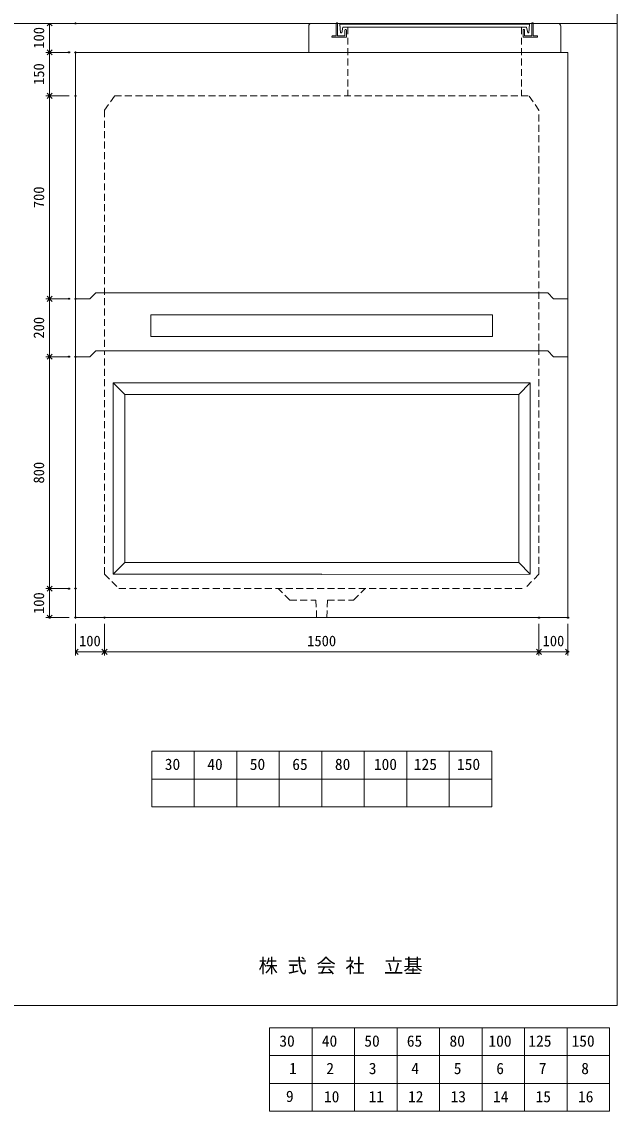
# Model space of a CAD drawing. Units: millimetres, scale not verified. Extents: x -6420 to 6420, y -3032 to 3032.
# Drawn here: x 4365 to 6420, y -3032 to 726 of the extents above; entities that cross this region are included whole.
import ezdxf
from ezdxf.enums import TextEntityAlignment as Align

# ---------------------------------------------------------------- set-up
doc = ezdxf.new("R2010")
doc.units = ezdxf.units.MM
doc.header["$LTSCALE"] = 20
doc.header["$PDMODE"] = 32
doc.header["$PDSIZE"] = 4
for name, pattern in [('DASHED1', [1.8, 1.2, -0.6]), ('USER2', [50.8, 31.75, -6.35, 6.35, -6.35]), ('USER5', [3.185, 0.01, -3.175])]:
    doc.linetypes.add(name, pattern=pattern)
doc.layers.add('0-1_Defpoints', color=7, linetype='Continuous')
for name, color, linetype, lineweight in [('0-2_waku', 7, 'Continuous', 18), ('0-3_gaikei', 7, 'Continuous', 18), ('0-4_kakure', 7, 'DASHED1', 5), ('0-5_sunpou', 7, 'Continuous', 5), ('0-8_uchigawa', 6, 'Continuous', 18), ('0-A_futa', 3, 'Continuous', 18), ('0-B_GL', 4, 'Continuous', 18), ('0-D_文字１', 7, 'Continuous', 18), ('1-2_uchigawa2', 6, 'USER2', 18), ('1-4_文字２', 7, 'Continuous', 5)]:
    doc.layers.add(name, color=color, linetype=linetype, lineweight=lineweight)
doc.styles.add('ＭＳ ゴシック', font='')
doc.styles.get('ＭＳ ゴシック').set_extended_font_data('MS Gothic')

# ---------------------------------------------------------------- blocks, each defined once
blk = doc.blocks.new('_Open90')
at = {"layer": '0-5_sunpou'}
blk.add_line((0, 0), (-1, 0), dxfattribs=at)
blk.add_lwpolyline([(-0.5, 0.5), (0, 0), (-0.5, -0.5)], dxfattribs=at)
blk = doc.blocks.new('D74')
at = {"layer": '0-1_Defpoints'}
for p in [(7133.24, 3315.04), (7044.21, 3215.04), (7133.24, 3215.04)]:
    blk.add_point(p, dxfattribs=at)
at = {"layer": '0-5_sunpou'}
for p, q in [((7111.24, 3315.04), (7031.21, 3315.04)), ((7044.21, 3297.04), (7044.21, 3233.04)), ((7111.24, 3215.04), (7031.21, 3215.04))]:
    blk.add_line(p, q, dxfattribs=at)
at = {"layer": '0-5_sunpou', "xscale": 18, "yscale": 18}
for p, rotation in [((7044.21, 3315.04), 90), ((7044.21, 3215.04), 270)]:
    blk.add_blockref('_Open90', p, dxfattribs=dict(at, rotation=rotation))
at = {"layer": '0-5_sunpou', "style": 'ＭＳ ゴシック'}
blk.add_text('100', height=36.66, rotation=90, dxfattribs=at).set_placement((7036.21, 3227.54), align=Align.BOTTOM_LEFT)
blk = doc.blocks.new('D75')
at = {"layer": '0-1_Defpoints'}
for p in [(7111.24, 3215.04), (7044.21, 3065.04), (7133.24, 3065.04)]:
    blk.add_point(p, dxfattribs=at)
at = {"layer": '0-5_sunpou'}
for p, q in [((7089.24, 3215.04), (7031.21, 3215.04)), ((7044.21, 3197.04), (7044.21, 3083.04)), ((7111.24, 3065.04), (7031.21, 3065.04))]:
    blk.add_line(p, q, dxfattribs=at)
at = {"layer": '0-5_sunpou', "xscale": 18, "yscale": 18}
for p, rotation in [((7044.21, 3215.04), 90), ((7044.21, 3065.04), 270)]:
    blk.add_blockref('_Open90', p, dxfattribs=dict(at, rotation=rotation))
at = {"layer": '0-5_sunpou', "style": 'ＭＳ ゴシック'}
blk.add_text('150', height=36.66, rotation=90, dxfattribs=at).set_placement((7036.21, 3102.54), align=Align.BOTTOM_LEFT)
blk = doc.blocks.new('D76')
at = {"layer": '0-1_Defpoints'}
for p in [(7133.24, 3065.04), (7044.21, 2365.04), (7133.24, 2365.04)]:
    blk.add_point(p, dxfattribs=at)
at = {"layer": '0-5_sunpou'}
for p, q in [((7111.24, 3065.04), (7031.21, 3065.04)), ((7044.21, 3047.04), (7044.21, 2383.04)), ((7111.24, 2365.04), (7031.21, 2365.04))]:
    blk.add_line(p, q, dxfattribs=at)
at = {"layer": '0-5_sunpou', "xscale": 18, "yscale": 18}
for p, rotation in [((7044.21, 3065.04), 90), ((7044.21, 2365.04), 270)]:
    blk.add_blockref('_Open90', p, dxfattribs=dict(at, rotation=rotation))
at = {"layer": '0-5_sunpou', "style": 'ＭＳ ゴシック'}
blk.add_text('700', height=36.66, rotation=90, dxfattribs=at).set_placement((7036.21, 2677.54), align=Align.BOTTOM_LEFT)
blk = doc.blocks.new('D80')
at = {"layer": '0-1_Defpoints'}
for p in [(7111.24, 2365.04), (7044.21, 2165.04), (7111.24, 2165.04)]:
    blk.add_point(p, dxfattribs=at)
at = {"layer": '0-5_sunpou'}
for p, q in [((7089.24, 2365.04), (7031.21, 2365.04)), ((7044.21, 2347.04), (7044.21, 2183.04)), ((7089.24, 2165.04), (7031.21, 2165.04))]:
    blk.add_line(p, q, dxfattribs=at)
at = {"layer": '0-5_sunpou', "xscale": 18, "yscale": 18}
for p, rotation in [((7044.21, 2365.04), 90), ((7044.21, 2165.04), 270)]:
    blk.add_blockref('_Open90', p, dxfattribs=dict(at, rotation=rotation))
at = {"layer": '0-5_sunpou', "style": 'ＭＳ ゴシック'}
blk.add_text('200', height=36.66, rotation=90, dxfattribs=at).set_placement((7036.21, 2227.54), align=Align.BOTTOM_LEFT)
blk = doc.blocks.new('D46')
at = {"layer": '0-1_Defpoints'}
for p in [(7133.24, 2165.04), (7044.21, 1365.04), (7133.24, 1365.04)]:
    blk.add_point(p, dxfattribs=at)
at = {"layer": '0-5_sunpou'}
for p, q in [((7111.24, 2165.04), (7031.21, 2165.04)), ((7044.21, 2147.04), (7044.21, 1383.04)), ((7111.24, 1365.04), (7031.21, 1365.04))]:
    blk.add_line(p, q, dxfattribs=at)
at = {"layer": '0-5_sunpou', "xscale": 18, "yscale": 18}
for p, rotation in [((7044.21, 2165.04), 90), ((7044.21, 1365.04), 270)]:
    blk.add_blockref('_Open90', p, dxfattribs=dict(at, rotation=rotation))
at = {"layer": '0-5_sunpou', "style": 'ＭＳ ゴシック'}
blk.add_text('800', height=36.66, rotation=90, dxfattribs=at).set_placement((7036.21, 1727.54), align=Align.BOTTOM_LEFT)
blk = doc.blocks.new('D47')
at = {"layer": '0-1_Defpoints'}
for p in [(7111.24, 1365.04), (7044.21, 1265.04), (7133.24, 1265.04)]:
    blk.add_point(p, dxfattribs=at)
at = {"layer": '0-5_sunpou'}
for p, q in [((7089.24, 1365.04), (7031.21, 1365.04)), ((7044.21, 1347.04), (7044.21, 1283.04)), ((7111.24, 1265.04), (7031.21, 1265.04))]:
    blk.add_line(p, q, dxfattribs=at)
at = {"layer": '0-5_sunpou', "xscale": 18, "yscale": 18}
for p, rotation in [((7044.21, 1365.04), 90), ((7044.21, 1265.04), 270)]:
    blk.add_blockref('_Open90', p, dxfattribs=dict(at, rotation=rotation))
at = {"layer": '0-5_sunpou', "style": 'ＭＳ ゴシック'}
blk.add_text('100', height=36.66, rotation=90, dxfattribs=at).set_placement((7036.21, 1277.54), align=Align.BOTTOM_LEFT)
blk = doc.blocks.new('D48')
at = {"layer": '0-1_Defpoints'}
for p in [(7133.24, 1265.04), (7233.24, 1265.04), (7233.24, 1147.33)]:
    blk.add_point(p, dxfattribs=at)
at = {"layer": '0-5_sunpou'}
for p, q in [((7133.24, 1243.04), (7133.24, 1134.33)), ((7233.24, 1243.04), (7233.24, 1134.33)), ((7151.24, 1147.33), (7215.24, 1147.33))]:
    blk.add_line(p, q, dxfattribs=at)
at = {"layer": '0-5_sunpou', "xscale": 18, "yscale": 18, "rotation": 180}
blk.add_blockref('_Open90', (7133.24, 1147.33), dxfattribs=at)
at = {"layer": '0-5_sunpou', "xscale": 18, "yscale": 18}
blk.add_blockref('_Open90', (7233.24, 1147.33), dxfattribs=at)
at = {"layer": '0-5_sunpou', "style": 'ＭＳ ゴシック'}
blk.add_text('100', height=36.66, dxfattribs=at).set_placement((7145.74, 1155.33), align=Align.BOTTOM_LEFT)
blk = doc.blocks.new('D49')
at = {"layer": '0-1_Defpoints'}
for p in [(7233.24, 1265.04), (8733.24, 1265.04), (8733.24, 1147.33)]:
    blk.add_point(p, dxfattribs=at)
at = {"layer": '0-5_sunpou'}
for p, q in [((7233.24, 1243.04), (7233.24, 1134.33)), ((8733.24, 1243.04), (8733.24, 1134.33)), ((7251.24, 1147.33), (8715.24, 1147.33))]:
    blk.add_line(p, q, dxfattribs=at)
at = {"layer": '0-5_sunpou', "xscale": 18, "yscale": 18, "rotation": 180}
blk.add_blockref('_Open90', (7233.24, 1147.33), dxfattribs=at)
at = {"layer": '0-5_sunpou', "xscale": 18, "yscale": 18}
blk.add_blockref('_Open90', (8733.24, 1147.33), dxfattribs=at)
at = {"layer": '0-5_sunpou', "style": 'ＭＳ ゴシック'}
blk.add_text('1500', height=36.66, dxfattribs=at).set_placement((7933.24, 1155.33), align=Align.BOTTOM_LEFT)
blk = doc.blocks.new('D50')
at = {"layer": '0-1_Defpoints'}
for p in [(8733.24, 1265.04), (8833.24, 1265.04), (8833.24, 1147.33)]:
    blk.add_point(p, dxfattribs=at)
at = {"layer": '0-5_sunpou'}
for p, q in [((8733.24, 1243.04), (8733.24, 1134.33)), ((8833.24, 1243.04), (8833.24, 1134.33)), ((8751.24, 1147.33), (8815.24, 1147.33))]:
    blk.add_line(p, q, dxfattribs=at)
at = {"layer": '0-5_sunpou', "xscale": 18, "yscale": 18, "rotation": 180}
blk.add_blockref('_Open90', (8733.24, 1147.33), dxfattribs=at)
at = {"layer": '0-5_sunpou', "xscale": 18, "yscale": 18}
blk.add_blockref('_Open90', (8833.24, 1147.33), dxfattribs=at)
at = {"layer": '0-5_sunpou', "style": 'ＭＳ ゴシック'}
blk.add_text('100', height=36.66, dxfattribs=at).set_placement((8745.74, 1155.33), align=Align.BOTTOM_LEFT)
blk = doc.blocks.new('A$C13530FD9')
at = {"layer": '0-3_gaikei'}
for p, q in [((0, 0), (0, 90)), ((10, 100), (95, 100)), ((775, 100), (860, 100)), ((870, 0), (870, 90))]:
    blk.add_line(p, q, dxfattribs=at)
for centre, radius, start, end in [((9.42, 90.58), 9.44, 86.47383, 183.52617), ((860.33, 90.33), 9.68, 358.04251, 91.95749), ((860, 90), 10, 0, 10)]:
    blk.add_arc(centre, radius, start, end, dxfattribs=at)
at = {"layer": '0-4_kakure', "linetype": 'USER5', "lineweight": 18}
for p, q in [((135, 0), (135, 86.5)), ((735, 0), (735, 86.5))]:
    blk.add_line(p, q, dxfattribs=at)
at = {"layer": '0-A_futa'}
for p, q in [((95, 100), (95, 57)), ((97, 102), (100, 102)), ((100, 102), (100, 57)), ((107.81, 97.5), (762.14, 97.5)), ((107.81, 97.5), (110.3, 67.5)), ((118.33, 86.5), (114.01, 67.5)), ((118.33, 86.5), (751.67, 86.5)), ((125, 77), (125, 57)), ((127, 79), (128, 79)), ((130, 77), (130, 52)), ((740, 77), (740, 52)), ((743, 79), (742, 79)), ((745, 77), (745, 57)), ((751.67, 86.5), (755.99, 67.5)), ((762.14, 97.5), (759.89, 67.5)), ((770, 102), (773, 102)), ((770, 102), (770, 57)), ((775, 100), (775, 57)), ((80, 55), (80, 54)), ((82, 57), (95, 57)), ((130, 52), (82, 52)), ((100, 57), (125, 57)), ((110.3, 67.5), (114.01, 67.5)), ((740, 52), (788, 52)), ((770, 57), (745, 57)), ((759.89, 67.5), (755.99, 67.5)), ((788, 57), (775, 57)), ((790, 55), (790, 54))]:
    blk.add_line(p, q, dxfattribs=at)
for centre, start, end in [((97, 100), 90, 180), ((127, 77), 90, 180), ((128, 77), 0, 90), ((742, 77), 90, 180), ((743, 77), 0, 90), ((773, 100), 0, 90), ((82, 55), 90, 180), ((82, 54), 180, 270), ((788, 55), 0, 90), ((788, 54), 270, 0)]:
    blk.add_arc(centre, 2, start, end, dxfattribs=at)

msp = doc.modelspace()

# ---------------------------------------------------------------- linework, layer by layer
at = {"layer": '0-2_waku'}
for p, q in [((6420, 3032.32), (6420, -2667.68)), ((6420, 3032.32), (6420, -2667.68)), ((6420, 3032.32), (6420, -2667.68)), ((6420, 3032.32), (6420, -2667.68)), ((6420, 2676.07), (6420, -2667.68)), ((6420, 2676.07), (6420, -2667.68)), ((4813.33, -1790.47), (4813.33, -1982.47)), ((4813.33, -1790.47), (4813.33, -1982.47)), ((4813.33, -1790.47), (4813.33, -1982.47)), ((4813.33, -1790.47), (4813.33, -1982.47)), ((4813.33, -1790.47), (5986.67, -1790.47)), ((4960, -1790.47), (4960, -1982.47)), ((5106.67, -1790.47), (5106.67, -1982.47)), ((5106.67, -1790.47), (5106.67, -1982.47)), ((5253.33, -1790.47), (5253.33, -1982.47)), ((5400, -1790.47), (5400, -1982.47)), ((5546.67, -1790.47), (5546.67, -1982.47)), ((5693.33, -1790.47), (5693.33, -1982.47)), ((5840, -1790.47), (5840, -1982.47)), ((5986.67, -1790.47), (5986.67, -1982.47)), ((4813.33, -1886.47), (5986.67, -1886.47)), ((4813.33, -1982.47), (5986.67, -1982.47)), ((-1740, -2667.68), (6420, -2667.68))]:
    msp.add_line(p, q, dxfattribs=at)
msp.add_lwpolyline([(-1740, 3032.32), (6420, 3032.32), (6420, -2667.68)], dxfattribs=at)
at = {"layer": '0-3_gaikei'}
for p, q in [((4550, 620.53), (6250, 620.53)), ((4550, 620.53), (4550, -429.47)), ((6250, 620.53), (6250, -429.47)), ((4620, -209.47), (4600, -229.47)), ((4620, -209.47), (6180, -209.47)), ((6180, -209.47), (6200, -229.47)), ((4550, -229.47), (4600, -229.47)), ((4550, -229.47), (4600, -229.47)), ((6200, -229.47), (6250, -229.47)), ((4620, -409.47), (4600, -429.47)), ((4620, -409.47), (4600, -429.47)), ((4620, -409.47), (4600, -429.47)), ((4620, -409.47), (4600, -429.47)), ((4620, -409.47), (4600, -429.47)), ((4620, -409.47), (4600, -429.47)), ((4620, -409.47), (4600, -429.47)), ((4620, -409.47), (4600, -429.47)), ((4620, -409.47), (4600, -429.47)), ((4620, -409.47), (4600, -429.47)), ((4620, -409.47), (4600, -429.47)), ((4620, -409.47), (4600, -429.47)), ((4620, -409.47), (4600, -429.47)), ((4620, -409.47), (4600, -429.47)), ((4620, -409.47), (4600, -429.47)), ((4620, -409.47), (4600, -429.47)), ((4620, -409.47), (4600, -429.47)), ((4620, -409.47), (4600, -429.47)), ((4620, -409.47), (4600, -429.47)), ((4620, -409.47), (4600, -429.47)), ((4620, -409.47), (4600, -429.47)), ((4620, -409.47), (6180, -409.47)), ((4620, -409.47), (6180, -409.47)), ((4620, -409.47), (6180, -409.47)), ((4620, -409.47), (6180, -409.47)), ((4620, -409.47), (6180, -409.47)), ((4620, -409.47), (6180, -409.47)), ((4620, -409.47), (6180, -409.47)), ((4620, -409.47), (6180, -409.47)), ((4620, -409.47), (6180, -409.47)), ((4620, -409.47), (6180, -409.47)), ((4620, -409.47), (6180, -409.47)), ((4620, -409.47), (6180, -409.47)), ((4620, -409.47), (6180, -409.47)), ((4620, -409.47), (6180, -409.47)), ((4620, -409.47), (6180, -409.47)), ((4620, -409.47), (6180, -409.47)), ((4620, -409.47), (6180, -409.47)), ((4620, -409.47), (6180, -409.47)), ((4620, -409.47), (6180, -409.47)), ((4620, -409.47), (6180, -409.47)), ((4620, -409.47), (6180, -409.47)), ((6180, -409.47), (6200, -429.47)), ((6180, -409.47), (6200, -429.47)), ((6180, -409.47), (6200, -429.47)), ((6180, -409.47), (6200, -429.47)), ((6180, -409.47), (6200, -429.47)), ((6180, -409.47), (6200, -429.47)), ((6180, -409.47), (6200, -429.47)), ((6180, -409.47), (6200, -429.47)), ((6180, -409.47), (6200, -429.47)), ((6180, -409.47), (6200, -429.47)), ((6180, -409.47), (6200, -429.47)), ((6180, -409.47), (6200, -429.47)), ((6180, -409.47), (6200, -429.47)), ((6180, -409.47), (6200, -429.47)), ((6180, -409.47), (6200, -429.47)), ((6180, -409.47), (6200, -429.47)), ((6180, -409.47), (6200, -429.47)), ((6180, -409.47), (6200, -429.47)), ((6180, -409.47), (6200, -429.47)), ((6180, -409.47), (6200, -429.47)), ((6180, -409.47), (6200, -429.47)), ((4550, -429.47), (4600, -429.47)), ((4550, -429.47), (4600, -429.47)), ((4550, -429.47), (4600, -429.47)), ((4550, -429.47), (4600, -429.47)), ((4550, -429.47), (4600, -429.47)), ((4550, -429.47), (4600, -429.47)), ((4550, -429.47), (4600, -429.47)), ((4550, -429.47), (4600, -429.47)), ((4550, -429.47), (4550, -1329.47)), ((4550, -429.47), (4600, -429.47)), ((4550, -429.47), (4600, -429.47)), ((4550, -429.47), (4600, -429.47)), ((4550, -429.47), (4600, -429.47)), ((4550, -429.47), (4600, -429.47)), ((4550, -429.47), (4600, -429.47)), ((4550, -429.47), (4600, -429.47)), ((4550, -429.47), (4600, -429.47)), ((4550, -429.47), (4600, -429.47)), ((4550, -429.47), (4600, -429.47)), ((4550, -429.47), (4600, -429.47)), ((4550, -429.47), (4600, -429.47)), ((4550, -429.47), (4600, -429.47)), ((6200, -429.47), (6250, -429.47)), ((6200, -429.47), (6250, -429.47)), ((6200, -429.47), (6250, -429.47)), ((6200, -429.47), (6250, -429.47)), ((6200, -429.47), (6250, -429.47)), ((6200, -429.47), (6250, -429.47)), ((6200, -429.47), (6250, -429.47)), ((6200, -429.47), (6250, -429.47)), ((6200, -429.47), (6250, -429.47)), ((6200, -429.47), (6250, -429.47)), ((6200, -429.47), (6250, -429.47)), ((6200, -429.47), (6250, -429.47)), ((6200, -429.47), (6250, -429.47)), ((6200, -429.47), (6250, -429.47)), ((6200, -429.47), (6250, -429.47)), ((6200, -429.47), (6250, -429.47)), ((6200, -429.47), (6250, -429.47)), ((6200, -429.47), (6250, -429.47)), ((6200, -429.47), (6250, -429.47)), ((6200, -429.47), (6250, -429.47)), ((6200, -429.47), (6250, -429.47)), ((6250, -1329.47), (6250, -429.47)), ((4550, -1329.47), (6250, -1329.47))]:
    msp.add_line(p, q, dxfattribs=at)
at = {"layer": '0-4_kakure'}
for p, q in [((5490, 707.03), (5490, 470.53)), ((6090, 707.03), (6090, 470.53)), ((4650, 420.53), (4685, 470.53)), ((4685, 470.53), (6115, 470.53)), ((6150, 420.53), (6115, 470.53)), ((4650, 420.53), (4650, -409.47)), ((6150, -409.47), (6150, 420.53)), ((4650, -1179.47), (4650, -409.47)), ((6150, -1179.47), (6150, -409.47)), ((4650, -1179.47), (4700, -1229.47)), ((6150, -1179.47), (6100, -1229.47)), ((4700, -1229.47), (6100, -1229.47)), ((5290, -1269.47), (5250, -1229.47)), ((5290, -1269.47), (5380, -1269.47)), ((5380, -1269.47), (5382.5, -1329.47)), ((5420, -1269.47), (5417.5, -1329.47))]:
    msp.add_line(p, q, dxfattribs=at)
msp.add_lwpolyline([(5420, -1269.47), (5510, -1269.47), (5550, -1229.47)], dxfattribs=at)
at = {"layer": '0-8_uchigawa'}
for p, q in [((4680, -519.47), (5400, -519.47)), ((4680, -519.47), (4680, -1179.47)), ((4720, -559.47), (4680, -519.47)), ((6120, -519.47), (5400, -519.47)), ((6080, -559.47), (6120, -519.47)), ((6120, -519.47), (6120, -1179.47)), ((6120, -519.47), (6120, -1179.47)), ((4720, -559.47), (4720, -1139.47)), ((4720, -559.47), (5400, -559.47)), ((4720, -559.47), (5400, -559.47)), ((6080, -559.47), (5400, -559.47)), ((6080, -559.47), (6080, -1139.47)), ((4720, -1139.47), (4680, -1179.47)), ((4720, -1139.47), (5400, -1139.47)), ((4680, -1179.47), (5400, -1179.47)), ((5400.69, -1180.17), (6120, -1179.47))]:
    msp.add_line(p, q, dxfattribs=at)
msp.add_lwpolyline([(5400, -1139.47), (6080, -1139.47), (6120, -1179.47)], dxfattribs=at)
at = {"layer": '0-B_GL'}
msp.add_line((-1740, 720.53), (6420, 720.53), dxfattribs=at)
at = {"layer": '1-2_uchigawa2'}
for p, q in [((4810, -284.47), (5400, -284.47)), ((4810, -284.47), (4810, -359.47)), ((5990, -284.47), (5400, -284.47)), ((5990, -284.47), (5990, -359.47)), ((4810, -359.47), (5400, -359.47)), ((5990, -359.47), (5400, -359.47))]:
    msp.add_line(p, q, dxfattribs=at)
at = {"layer": '1-4_文字２'}
for p, q in [((5220.21, -2744.21), (5220.21, -2936.21)), ((5220.21, -2744.21), (5220.21, -2936.21)), ((5220.21, -2744.21), (5220.21, -2936.21)), ((5220.21, -2744.21), (5220.21, -2936.21)), ((5220.21, -2744.21), (6393.55, -2744.21)), ((5220.21, -2744.21), (5220.21, -2936.21)), ((5220.21, -2744.21), (5220.21, -2936.21)), ((5220.21, -2744.21), (5220.21, -2936.21)), ((5220.21, -2744.21), (5220.21, -2936.21)), ((5220.21, -2744.21), (6393.55, -2744.21)), ((5366.88, -2744.21), (5366.88, -2936.21)), ((5366.88, -2744.21), (5366.88, -2936.21)), ((5513.55, -2744.21), (5513.55, -2936.21)), ((5513.55, -2744.21), (5513.55, -2936.21)), ((5513.55, -2744.21), (5513.55, -2936.21)), ((5513.55, -2744.21), (5513.55, -2936.21)), ((5660.21, -2744.21), (5660.21, -2936.21)), ((5660.21, -2744.21), (5660.21, -2936.21)), ((5806.88, -2744.21), (5806.88, -2936.21)), ((5806.88, -2744.21), (5806.88, -2936.21)), ((5953.55, -2744.21), (5953.55, -2936.21)), ((5953.55, -2744.21), (5953.55, -2936.21)), ((6100.21, -2744.21), (6100.21, -2936.21)), ((6100.21, -2744.21), (6100.21, -2936.21)), ((6246.88, -2744.21), (6246.88, -2936.21)), ((6246.88, -2744.21), (6246.88, -2936.21)), ((6393.55, -2744.21), (6393.55, -2936.21)), ((6393.55, -2744.21), (6393.55, -2936.21)), ((5220.21, -2840.21), (6393.55, -2840.21)), ((5220.21, -2840.21), (6393.55, -2840.21)), ((5220.21, -2936.21), (6393.55, -2936.21)), ((5220.21, -2936.21), (6393.55, -2936.21)), ((5220.21, -2936.21), (5220.21, -3032.21)), ((5220.21, -2936.21), (5220.21, -3032.21)), ((5220.21, -2936.21), (5220.21, -3032.21)), ((5220.21, -2936.21), (5220.21, -3032.21)), ((5220.21, -2936.21), (6393.55, -2936.21)), ((5220.21, -2936.21), (5220.21, -3032.21)), ((5220.21, -2936.21), (5220.21, -3032.21)), ((5220.21, -2936.21), (5220.21, -3032.21)), ((5220.21, -2936.21), (5220.21, -3032.21)), ((5220.21, -2936.21), (6393.55, -2936.21)), ((5366.88, -2936.21), (5366.88, -3032.21)), ((5366.88, -2936.21), (5366.88, -3032.21)), ((5513.55, -2936.21), (5513.55, -3032.21)), ((5513.55, -2936.21), (5513.55, -3032.21)), ((5513.55, -2936.21), (5513.55, -3032.21)), ((5513.55, -2936.21), (5513.55, -3032.21)), ((5660.21, -2936.21), (5660.21, -3032.21)), ((5660.21, -2936.21), (5660.21, -3032.21)), ((5806.88, -2936.21), (5806.88, -3032.21)), ((5806.88, -2936.21), (5806.88, -3032.21)), ((5953.55, -2936.21), (5953.55, -3032.21)), ((5953.55, -2936.21), (5953.55, -3032.21)), ((6100.21, -2936.21), (6100.21, -3032.21)), ((6100.21, -2936.21), (6100.21, -3032.21)), ((6246.88, -2936.21), (6246.88, -3032.21)), ((6246.88, -2936.21), (6246.88, -3032.21)), ((6393.55, -2936.21), (6393.55, -3032.21)), ((6393.55, -2936.21), (6393.55, -3032.21)), ((5220.21, -3032.21), (6393.55, -3032.21)), ((5220.21, -3032.21), (6393.55, -3032.21))]:
    msp.add_line(p, q, dxfattribs=at)

# ---------------------------------------------------------------- block references
at = {"layer": '0-4_kakure'}
msp.add_blockref('A$C13530FD9', (5355, 620.53), dxfattribs=at)
at = {"layer": '0-5_sunpou'}
for name in ['D74', 'D75', 'D76', 'D80', 'D46', 'D47', 'D48', 'D49', 'D50']:
    msp.add_blockref(name, (-2583.24, -2594.51), dxfattribs=at)

# ---------------------------------------------------------------- texts
at = {"layer": '0-D_文字１', "style": 'ＭＳ ゴシック'}
for s, height, p in [('30', 39.1, (4858.38, -1866.74)), ('40', 39.1, (5005.04, -1866.74)), ('50', 39.1, (5151.71, -1866.74)), ('65', 39.1, (5298.38, -1866.74)), ('80', 39.1, (5445.59, -1866.74)), ('100', 39.1, (5580.08, -1866.74)), ('125', 39.1, (5717.94, -1866.74)), ('150', 39.1, (5866.95, -1866.74)), (' 株 式 会 社\u3000立基', 48.88, (5148.71, -2569.49))]:
    msp.add_text(s, height=height, dxfattribs=at).set_placement(p, align=Align.BOTTOM_LEFT)
at = {"layer": '1-4_文字２', "style": 'ＭＳ ゴシック'}
for s, p in [('30', (5253.75, -2821.3)), ('30', (5253.75, -2821.3)), ('40', (5400.42, -2821.3)), ('40', (5400.42, -2821.3)), ('50', (5547.08, -2821.3)), ('50', (5547.08, -2821.3)), ('65', (5693.75, -2821.3)), ('65', (5693.75, -2821.3)), ('80', (5840.96, -2821.3)), ('80', (5840.96, -2821.3)), ('100', (5975.46, -2821.3)), ('100', (5975.46, -2821.3)), ('125', (6113.31, -2821.3)), ('125', (6113.31, -2821.3)), ('150', (6262.33, -2821.3)), ('150', (6262.33, -2821.3)), ('1', (5287.28, -2916.01)), ('2', (5415.86, -2916.01)), ('3', (5562.53, -2916.01)), ('4', (5709.2, -2916.01)), ('5', (5855.86, -2916.01)), ('6', (6002.53, -2916.01)), ('7', (6149.2, -2916.01)), ('8', (6295.86, -2916.01)), ('9', (5276.52, -3012.01)), ('10', (5407.75, -3013.3)), ('11', (5561.74, -3013.3)), ('12', (5698.02, -3013.3)), ('13', (5844.69, -3013.3)), ('14', (5991.35, -3013.3)), ('15', (6138.02, -3013.3)), ('16', (6284.69, -3013.3))]:
    msp.add_text(s, height=39.1, dxfattribs=at).set_placement(p, align=Align.BOTTOM_LEFT)

doc.saveas('drawing.dxf')
